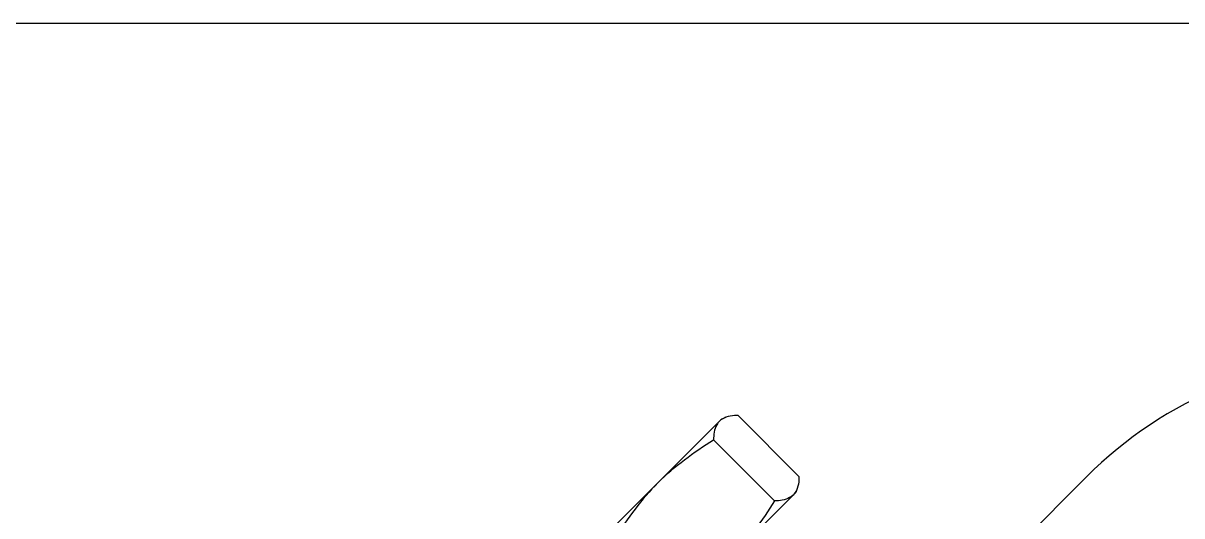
# Model space of a CAD drawing. Extents: x 27938 to 1507990, y 110129 to 923079.
# Drawn here: x 645967 to 647013, y 369093 to 369538 of the extents above; entities that cross this region are included whole.
import ezdxf

# ---------------------------------------------------------------- set-up
doc = ezdxf.new("R2010")
doc.units = 0
doc.header["$LTSCALE"] = 1000
doc.header["$MEASUREMENT"] = 0
doc.layers.add('BZ', color=2, linetype='Continuous')

msp = doc.modelspace()

# ---------------------------------------------------------------- linework, layer by layer
at = {"linetype": 'Continuous'}
for p, q in [((646597.8, 369180.4), (646437.9, 369020.5)), ((646597.8, 369180.4), (646601.5, 369181.7)), ((646612.4, 369183.4), (646667.4, 369128.3)), ((646590.2, 369161.2), (646645.3, 369106.1)), ((646927.2, 369127.8), (646811.1, 369011.6)), ((646665.8, 369117.4), (646664.5, 369113.8)), ((646664.5, 369113.8), (646504.6, 368953.9))]:
    msp.add_line(p, q, dxfattribs=at)
msp.add_arc((647193.7, 368861.3), 376.9, 90.0086, 135, dxfattribs=at)
for points, knots in [([(646601.4, 369181.7), (646600.8, 369181.5), (646598.7, 369180.6), (646596.7, 369179.3), (646595.5, 369178.1)], [0, 0, 0, 0, 0.261173, 1, 1, 1, 1]), ([(646612.4, 369183.4), (646611.3, 369183.4), (646607.6, 369183.2), (646603.9, 369182.6), (646601.4, 369181.7)], [0, 0, 0, 0, 0.270862, 1, 1, 1, 1]), ([(646595.5, 369178.1), (646594.6, 369177.1), (646591, 369172.2), (646590.3, 369165.9), (646590.2, 369161.2)], [0, 0, 0, 0, 0.22235, 1, 1, 1, 1]), ([(646667.4, 369128.3), (646667.4, 369127.3), (646667.3, 369123.6), (646666.7, 369119.9), (646665.8, 369117.3)], [0, 0, 0, 0, 0.270862, 1, 1, 1, 1]), ([(646665.8, 369117.3), (646665.6, 369116.8), (646664.7, 369114.6), (646663.3, 369112.6), (646662.1, 369111.4)], [0, 0, 0, 0, 0.261173, 1, 1, 1, 1]), ([(646662.1, 369111.4), (646661.2, 369110.5), (646656.3, 369106.9), (646649.9, 369106.2), (646645.3, 369106.1)], [0, 0, 0, 0, 0.22235, 1, 1, 1, 1])]:
    msp.add_open_spline(points, degree=3, knots=knots, dxfattribs=at)
for points in [[(646540.1, 369122.6), (646555, 369137.5), (646572.2, 369150.2), (646590.2, 369161.2)], [(646540.1, 369122.6), (646525.2, 369107.7), (646512.5, 369090.5), (646501.5, 369072.5)], [(646645.3, 369106.1), (646634.3, 369088.1), (646621.6, 369070.9), (646606.7, 369056)]]:
    msp.add_open_spline(points, degree=3, dxfattribs=at)
at = {"layer": 'BZ'}
msp.add_line((636700.7, 369537.9), (651280.7, 369537.9), dxfattribs=at)

doc.saveas('drawing.dxf')
